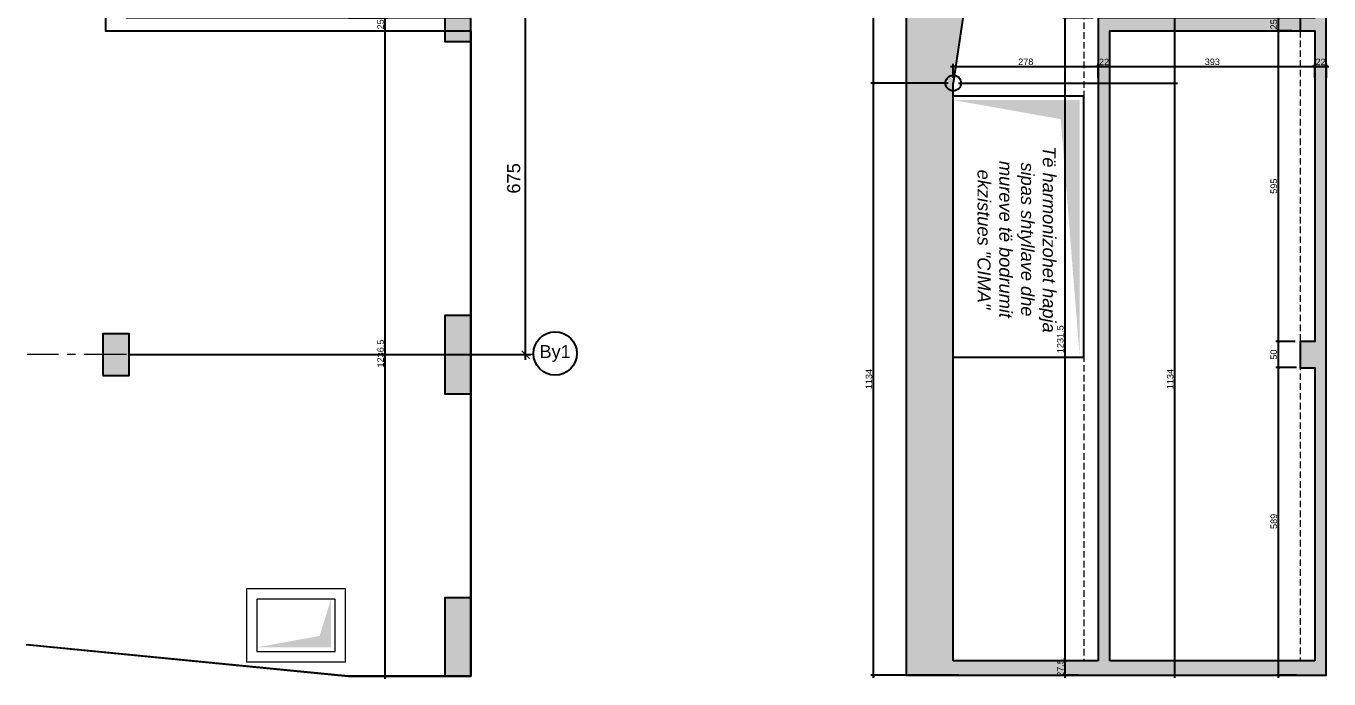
# Model space of a CAD drawing. Header units: centimetres. Extents: x 44585 to 48556, y -61381 to -55885.
# Drawn here: x 46059 to 48556, y -61381 to -60131 of the extents above; entities that cross this region are included whole.
import ezdxf
from ezdxf.enums import TextEntityAlignment as Align

# ---------------------------------------------------------------- set-up
doc = ezdxf.new("R2010")
doc.units = ezdxf.units.CM
doc.header["$LTSCALE"] = 50
doc.header["$MEASUREMENT"] = 0
for name, pattern in [('AXES', [2, 1.25, -0.25, 0.25, -0.25]), ('CACHE', [0.375, 0.25, -0.125]), ('CONTINU', [0])]:
    doc.linetypes.add(name, pattern=pattern)
doc.layers.get('0').update_dxf_attribs({"color": 8})
for name, color, linetype in [('AXES', 10, 'AXES'), ('BETON COUPE', 3, 'CONTINU'), ('BETON TRAME', 252, 'Continuous'), ('BETON VU', 2, 'Continuous'), ('BORD', 5, 'Continuous'), ('COTE 50ème', 1, 'Continuous'), ('OMBRE', 253, 'Continuous'), ('TEXTE', 7, 'Continuous')]:
    doc.layers.add(name, color=color, linetype=linetype)
doc.layers.add('BETON CACHE', color=4, linetype='CACHE', lineweight=5)
doc.layers.add('FMULT', color=150, linetype='Continuous', plot=False)
doc.styles.add('FN_TEXT_1.50', font='arial.ttf', dxfattribs={"height": 10})
doc.styles.add('RS_TEXT_1.50', font='arial.ttf', dxfattribs={"height": 12.5})
doc.styles.add('RS_TXT_100', font='arial.ttf', dxfattribs={"height": 25})
doc.styles.add('SMA_TEXT_1.50', font='arial.ttf', dxfattribs={"height": 12.5})
doc.dimstyles.new('RS_100CM_LINEAIRE', dxfattribs={"dimscale": 10, "dimtxt": 25, "dimasz": 1.5, "dimexe": 1, "dimexo": 2.5, "dimgap": 1, "dimtad": 1, "dimdec": 1, "dimrnd": 0.5, "dimdsep": 46, "dimtxsty": 'RS_TXT_100', "dimblk1": 'ARCHTICK', "dimblk2": 'ARCHTICK', "dimsah": 1, "dimcen": 2.5, "dimdle": 1, "dimclrt": 4, "dimadec": 0, "dimazin": 2, "dimtfac": 1, "dimtdec": 1, "dimtix": 1, "dimtmove": 2, "dimatfit": 3, "dimfxl": 1, "dimtolj": 1, "dimtzin": 0, "dimarcsym": 0})
doc.dimstyles.new('SMA_1.50', dxfattribs={"dimscale": 5, "dimtxt": 12.5, "dimasz": 1, "dimexe": 1, "dimexo": 2, "dimgap": 0.5, "dimtad": 1, "dimdec": 1, "dimrnd": 0.5, "dimdsep": 46, "dimtxsty": 'SMA_TEXT_1.50', "dimblk": 'ARCHTICK', "dimcen": 2.5, "dimdle": 1, "dimadec": 0, "dimazin": 2, "dimtfac": 1, "dimtdec": 1, "dimtix": 1, "dimtmove": 2, "dimatfit": 3, "dimfxl": 1, "dimtolj": 1, "dimtzin": 0, "dimarcsym": 0})

# ---------------------------------------------------------------- blocks, each defined once
blk = doc.blocks.new('AXES_FN')
at = {"color": 0, "linetype": 'Continuous'}
blk.add_circle((0, 15), 22.2, dxfattribs=at)
at = {"color": 0, "style": 'FN_TEXT_1.50'}
blk.add_attdef('AXES', text='', height=12.5, dxfattribs=at).set_placement((-48.9, 20.6), align=Align.MIDDLE_CENTER)
blk = doc.blocks.new('_ArchTick')
at = {"color": 0, "linetype": 'ByBlock', "const_width": 0.15}
blk.add_lwpolyline([(-0.5, -0.5), (0.5, 0.5)], dxfattribs=at)
blk = doc.blocks.new('*D1426')
at = {"layer": 'AXES', "color": 0, "linetype": 'Continuous', "lineweight": -2, "ltscale": 0.5, "transparency": 16777216}
for p, q in [((47016.7, -60769.9), (47016.7, -60074.9)), ((46256.8, -60084.9), (47026.7, -60084.9)), ((46256.8, -60759.9), (47026.7, -60759.9))]:
    blk.add_line(p, q, dxfattribs=at)
at = {"layer": 'Defpoints', "color": 0, "linetype": 'Continuous', "ltscale": 0.5, "transparency": 16777216}
for p in [(46231.8, -60084.9), (47016.7, -60084.9), (46231.8, -60759.9)]:
    blk.add_point(p, dxfattribs=at)
at = {"layer": 'AXES', "color": 0, "linetype": 'Continuous', "lineweight": -2, "ltscale": 0.5, "transparency": 16777216, "xscale": 15, "yscale": 15, "zscale": 15}
for p, rotation in [((47016.7, -60084.9), 90), ((47016.7, -60759.9), 270)]:
    blk.add_blockref('_ArchTick', p, dxfattribs=dict(at, rotation=rotation))
at = {"layer": 'AXES', "color": 4, "linetype": 'Continuous', "lineweight": 5, "ltscale": 0.5, "transparency": 16777216, "insert": (46994, -60422.4), "char_height": 25, "attachment_point": 5, "rotation": 90, "style": 'RS_TXT_100'}
blk.add_mtext('\\A1;675', dxfattribs=at)
blk = doc.blocks.new('*D1465')
at = {"layer": 'COTE 50ème', "color": 0, "lineweight": -2, "ltscale": 0.5, "transparency": 16777216}
for p, q in [((46635.6, -60139.8), (46752.8, -60139.8)), ((46747.8, -61381.1), (46747.8, -60134.8)), ((46713.8, -61376.1), (46752.8, -61376.1))]:
    blk.add_line(p, q, dxfattribs=at)
at = {"layer": 'Defpoints', "color": 0, "ltscale": 0.5, "transparency": 16777216}
for p in [(46625.6, -60139.8), (46747.8, -60139.8), (46703.8, -61376.1)]:
    blk.add_point(p, dxfattribs=at)
at = {"layer": 'COTE 50ème', "color": 0, "lineweight": -2, "ltscale": 0.5, "transparency": 16777216, "xscale": 5, "yscale": 5, "zscale": 5}
for p, rotation in [((46747.8, -60139.8), 90), ((46747.8, -61376.1), 270)]:
    blk.add_blockref('_ArchTick', p, dxfattribs=dict(at, rotation=rotation))
at = {"layer": 'COTE 50ème', "color": 0, "ltscale": 0.5, "transparency": 16777216, "insert": (46738.9, -60757.9), "char_height": 12.5, "attachment_point": 5, "rotation": 90, "style": 'SMA_TEXT_1.50'}
blk.add_mtext('\\A1;1236.5', dxfattribs=at)
blk = doc.blocks.new('*D1466')
at = {"layer": 'COTE 50ème', "color": 0, "lineweight": -2, "ltscale": 0.5, "transparency": 16777216}
for p, q in [((46677.6, -60114.8), (46752.8, -60114.8)), ((46747.8, -60144.8), (46747.8, -60109.8)), ((46635.6, -60139.8), (46752.8, -60139.8))]:
    blk.add_line(p, q, dxfattribs=at)
at = {"layer": 'Defpoints', "color": 0, "ltscale": 0.5, "transparency": 16777216}
for p in [(46667.6, -60114.8), (46747.8, -60114.8), (46625.6, -60139.8)]:
    blk.add_point(p, dxfattribs=at)
at = {"layer": 'COTE 50ème', "color": 0, "lineweight": -2, "ltscale": 0.5, "transparency": 16777216, "xscale": 5, "yscale": 5, "zscale": 5}
for p, rotation in [((46747.8, -60114.8), 90), ((46747.8, -60139.8), 270)]:
    blk.add_blockref('_ArchTick', p, dxfattribs=dict(at, rotation=rotation))
at = {"layer": 'COTE 50ème', "color": 0, "ltscale": 0.5, "transparency": 16777216, "insert": (46738.9, -60127.3), "char_height": 12.5, "attachment_point": 5, "rotation": 90, "style": 'SMA_TEXT_1.50'}
blk.add_mtext('\\A1;25', dxfattribs=at)
blk = doc.blocks.new('*D1497')
at = {"layer": 'COTE 50ème', "color": 0, "lineweight": -2, "ltscale": 0.5, "transparency": 16777216}
for p, q in [((47826.3, -60239.8), (47678.6, -60239.8)), ((47683.6, -61378.9), (47683.6, -60234.8)), ((47847.2, -61373.9), (47678.6, -61373.9))]:
    blk.add_line(p, q, dxfattribs=at)
at = {"layer": 'Defpoints', "color": 0, "ltscale": 0.5, "transparency": 16777216}
for p in [(47683.6, -60239.8), (47836.3, -60239.8), (47857.2, -61373.9)]:
    blk.add_point(p, dxfattribs=at)
at = {"layer": 'COTE 50ème', "color": 0, "lineweight": -2, "ltscale": 0.5, "transparency": 16777216, "xscale": 5, "yscale": 5, "zscale": 5}
for p, rotation in [((47683.6, -60239.8), 90), ((47683.6, -61373.9), 270)]:
    blk.add_blockref('_ArchTick', p, dxfattribs=dict(at, rotation=rotation))
at = {"layer": 'COTE 50ème', "color": 0, "ltscale": 0.5, "transparency": 16777216, "insert": (47674.7, -60806.8), "char_height": 12.5, "attachment_point": 5, "rotation": 90, "style": 'SMA_TEXT_1.50'}
blk.add_mtext('\\A1;1134', dxfattribs=at)
blk = doc.blocks.new('*D1498')
at = {"layer": 'COTE 50ème', "color": 0, "lineweight": -2, "ltscale": 0.5, "transparency": 16777216}
for p, q in [((47885.4, -59840.9), (47678.6, -59840.9)), ((47683.6, -60244.8), (47683.6, -59835.9)), ((47826.3, -60239.8), (47678.6, -60239.8))]:
    blk.add_line(p, q, dxfattribs=at)
at = {"layer": 'Defpoints', "color": 0, "ltscale": 0.5, "transparency": 16777216}
for p in [(47683.6, -59840.9), (47895.4, -59840.9), (47836.3, -60239.8)]:
    blk.add_point(p, dxfattribs=at)
at = {"layer": 'COTE 50ème', "color": 0, "lineweight": -2, "ltscale": 0.5, "transparency": 16777216, "xscale": 5, "yscale": 5, "zscale": 5}
for p, rotation in [((47683.6, -59840.9), 90), ((47683.6, -60239.8), 270)]:
    blk.add_blockref('_ArchTick', p, dxfattribs=dict(at, rotation=rotation))
at = {"layer": 'COTE 50ème', "color": 0, "ltscale": 0.5, "transparency": 16777216, "insert": (47674.7, -60040.4), "char_height": 12.5, "attachment_point": 5, "rotation": 90, "style": 'SMA_TEXT_1.50'}
blk.add_mtext('\\A1;399', dxfattribs=at)
blk = doc.blocks.new('*D1507')
at = {"layer": 'COTE 50ème', "color": 0, "lineweight": -2, "ltscale": 0.5, "transparency": 16777216}
for p, q in [((47846.3, -60239.8), (48265.9, -60239.8)), ((48260.9, -61378.9), (48260.9, -60234.8)), ((47846.3, -61373.9), (48265.9, -61373.9))]:
    blk.add_line(p, q, dxfattribs=at)
at = {"layer": 'Defpoints', "color": 0, "ltscale": 0.5, "transparency": 16777216}
for p in [(47836.3, -60239.8), (48260.9, -60239.8), (47836.3, -61373.9)]:
    blk.add_point(p, dxfattribs=at)
at = {"layer": 'COTE 50ème', "color": 0, "lineweight": -2, "ltscale": 0.5, "transparency": 16777216, "xscale": 5, "yscale": 5, "zscale": 5}
for p, rotation in [((48260.9, -60239.8), 90), ((48260.9, -61373.9), 270)]:
    blk.add_blockref('_ArchTick', p, dxfattribs=dict(at, rotation=rotation))
at = {"layer": 'COTE 50ème', "color": 0, "ltscale": 0.5, "transparency": 16777216, "insert": (48252.1, -60806.8), "char_height": 12.5, "attachment_point": 5, "rotation": 90, "style": 'SMA_TEXT_1.50'}
blk.add_mtext('\\A1;1134', dxfattribs=at)
blk = doc.blocks.new('*D1508')
at = {"layer": 'COTE 50ème', "color": 0, "lineweight": -2, "ltscale": 0.5, "transparency": 16777216}
for p, q in [((47905.4, -59840.9), (48265.9, -59840.9)), ((48260.9, -60244.8), (48260.9, -59835.9)), ((47846.3, -60239.8), (48265.9, -60239.8))]:
    blk.add_line(p, q, dxfattribs=at)
at = {"layer": 'Defpoints', "color": 0, "ltscale": 0.5, "transparency": 16777216}
for p in [(47895.4, -59840.9), (48260.9, -59840.9), (47836.3, -60239.8)]:
    blk.add_point(p, dxfattribs=at)
at = {"layer": 'COTE 50ème', "color": 0, "lineweight": -2, "ltscale": 0.5, "transparency": 16777216, "xscale": 5, "yscale": 5, "zscale": 5}
for p, rotation in [((48260.9, -59840.9), 90), ((48260.9, -60239.8), 270)]:
    blk.add_blockref('_ArchTick', p, dxfattribs=dict(at, rotation=rotation))
at = {"layer": 'COTE 50ème', "color": 0, "ltscale": 0.5, "transparency": 16777216, "insert": (48252.1, -60040.4), "char_height": 12.5, "attachment_point": 5, "rotation": 90, "style": 'SMA_TEXT_1.50'}
blk.add_mtext('\\A1;399', dxfattribs=at)
blk = doc.blocks.new('*D1517')
at = {"layer": 'COTE 50ème', "color": 0, "lineweight": -2, "ltscale": 0.5, "transparency": 16777216}
for p, q in [((47831.3, -60208.1), (48119.3, -60208.1)), ((47836.3, -60229.8), (47836.3, -60203.1)), ((48114.3, -60229.8), (48114.3, -60203.1))]:
    blk.add_line(p, q, dxfattribs=at)
at = {"layer": 'Defpoints', "color": 0, "ltscale": 0.5, "transparency": 16777216}
for p in [(48114.3, -60208.1), (47836.3, -60239.8), (48114.3, -60239.8)]:
    blk.add_point(p, dxfattribs=at)
at = {"layer": 'COTE 50ème', "color": 0, "lineweight": -2, "ltscale": 0.5, "transparency": 16777216, "xscale": 5, "yscale": 5, "zscale": 5, "rotation": 180}
blk.add_blockref('_ArchTick', (47836.3, -60208.1), dxfattribs=at)
at = {"layer": 'COTE 50ème', "color": 0, "lineweight": -2, "ltscale": 0.5, "transparency": 16777216, "xscale": 5, "yscale": 5, "zscale": 5}
blk.add_blockref('_ArchTick', (48114.3, -60208.1), dxfattribs=at)
at = {"layer": 'COTE 50ème', "color": 0, "ltscale": 0.5, "transparency": 16777216, "insert": (47975.3, -60199.2), "char_height": 12.5, "attachment_point": 5, "style": 'SMA_TEXT_1.50'}
blk.add_mtext('\\A1;278', dxfattribs=at)
blk = doc.blocks.new('*D1518')
at = {"layer": 'COTE 50ème', "color": 0, "lineweight": -2, "ltscale": 0.5, "transparency": 16777216}
for p, q in [((48114.3, -60208.1), (48109.3, -60208.1)), ((48114.3, -60229.8), (48114.3, -60203.1)), ((48114.3, -60208.1), (48136.3, -60208.1)), ((48136.3, -60229.8), (48136.3, -60203.1)), ((48136.3, -60208.1), (48141.3, -60208.1))]:
    blk.add_line(p, q, dxfattribs=at)
at = {"layer": 'Defpoints', "color": 0, "ltscale": 0.5, "transparency": 16777216}
for p in [(48136.3, -60208.1), (48114.3, -60239.8), (48136.3, -60239.8)]:
    blk.add_point(p, dxfattribs=at)
at = {"layer": 'COTE 50ème', "color": 0, "lineweight": -2, "ltscale": 0.5, "transparency": 16777216, "xscale": 5, "yscale": 5, "zscale": 5}
blk.add_blockref('_ArchTick', (48114.3, -60208.1), dxfattribs=at)
at = {"layer": 'COTE 50ème', "color": 0, "lineweight": -2, "ltscale": 0.5, "transparency": 16777216, "xscale": 5, "yscale": 5, "zscale": 5, "rotation": 180}
blk.add_blockref('_ArchTick', (48136.3, -60208.1), dxfattribs=at)
at = {"layer": 'COTE 50ème', "color": 0, "ltscale": 0.5, "transparency": 16777216, "insert": (48125.3, -60199.3), "char_height": 12.5, "attachment_point": 5, "style": 'SMA_TEXT_1.50'}
blk.add_mtext('\\A1;22', dxfattribs=at)
blk = doc.blocks.new('*D1519')
at = {"layer": 'COTE 50ème', "color": 0, "lineweight": -2, "ltscale": 0.5, "transparency": 16777216}
for p, q in [((48131.3, -60208.1), (48534.3, -60208.1)), ((48136.3, -60229.8), (48136.3, -60203.1)), ((48529.3, -60229.8), (48529.3, -60203.1))]:
    blk.add_line(p, q, dxfattribs=at)
at = {"layer": 'Defpoints', "color": 0, "ltscale": 0.5, "transparency": 16777216}
for p in [(48529.3, -60208.1), (48136.3, -60239.8), (48529.3, -60239.8)]:
    blk.add_point(p, dxfattribs=at)
at = {"layer": 'COTE 50ème', "color": 0, "lineweight": -2, "ltscale": 0.5, "transparency": 16777216, "xscale": 5, "yscale": 5, "zscale": 5, "rotation": 180}
blk.add_blockref('_ArchTick', (48136.3, -60208.1), dxfattribs=at)
at = {"layer": 'COTE 50ème', "color": 0, "lineweight": -2, "ltscale": 0.5, "transparency": 16777216, "xscale": 5, "yscale": 5, "zscale": 5}
blk.add_blockref('_ArchTick', (48529.3, -60208.1), dxfattribs=at)
at = {"layer": 'COTE 50ème', "color": 0, "ltscale": 0.5, "transparency": 16777216, "insert": (48332.8, -60199.2), "char_height": 12.5, "attachment_point": 5, "style": 'SMA_TEXT_1.50'}
blk.add_mtext('\\A1;393', dxfattribs=at)
blk = doc.blocks.new('*D1520')
at = {"layer": 'COTE 50ème', "color": 0, "lineweight": -2, "ltscale": 0.5, "transparency": 16777216}
for p, q in [((48529.3, -60208.1), (48524.3, -60208.1)), ((48529.3, -60229.8), (48529.3, -60203.1)), ((48529.3, -60208.1), (48551.3, -60208.1)), ((48551.3, -60229.8), (48551.3, -60203.1)), ((48551.3, -60208.1), (48556.3, -60208.1))]:
    blk.add_line(p, q, dxfattribs=at)
at = {"layer": 'Defpoints', "color": 0, "ltscale": 0.5, "transparency": 16777216}
for p in [(48551.3, -60208.1), (48529.3, -60239.8), (48551.3, -60239.8)]:
    blk.add_point(p, dxfattribs=at)
at = {"layer": 'COTE 50ème', "color": 0, "lineweight": -2, "ltscale": 0.5, "transparency": 16777216, "xscale": 5, "yscale": 5, "zscale": 5}
blk.add_blockref('_ArchTick', (48529.3, -60208.1), dxfattribs=at)
at = {"layer": 'COTE 50ème', "color": 0, "lineweight": -2, "ltscale": 0.5, "transparency": 16777216, "xscale": 5, "yscale": 5, "zscale": 5, "rotation": 180}
blk.add_blockref('_ArchTick', (48551.3, -60208.1), dxfattribs=at)
at = {"layer": 'COTE 50ème', "color": 0, "ltscale": 0.5, "transparency": 16777216, "insert": (48540.3, -60199.3), "char_height": 12.5, "attachment_point": 5, "style": 'SMA_TEXT_1.50'}
blk.add_mtext('\\A1;22', dxfattribs=at)
blk = doc.blocks.new('*D1553')
at = {"layer": 'COTE 50ème', "color": 0, "lineweight": -2, "ltscale": 0.5, "transparency": 16777216}
for p, q in [((48104.3, -60114.8), (48045.4, -60114.8)), ((48050.4, -60109.8), (48050.4, -61351.3)), ((48076.3, -61346.3), (48045.4, -61346.3))]:
    blk.add_line(p, q, dxfattribs=at)
at = {"layer": 'Defpoints', "color": 0, "ltscale": 0.5, "transparency": 16777216}
for p in [(48114.3, -60114.8), (48050.4, -61346.3), (48086.3, -61346.3)]:
    blk.add_point(p, dxfattribs=at)
at = {"layer": 'COTE 50ème', "color": 0, "lineweight": -2, "ltscale": 0.5, "transparency": 16777216, "xscale": 5, "yscale": 5, "zscale": 5}
for p, rotation in [((48050.4, -60114.8), 90), ((48050.4, -61346.3), 270)]:
    blk.add_blockref('_ArchTick', p, dxfattribs=dict(at, rotation=rotation))
at = {"layer": 'COTE 50ème', "color": 0, "ltscale": 0.5, "transparency": 16777216, "insert": (48041.5, -60730.5), "char_height": 12.5, "attachment_point": 5, "rotation": 90, "style": 'SMA_TEXT_1.50'}
blk.add_mtext('\\A1;1231.5', dxfattribs=at)
blk = doc.blocks.new('*D1554')
at = {"layer": 'COTE 50ème', "color": 0, "lineweight": -2, "ltscale": 0.5, "transparency": 16777216}
for p, q in [((48076.3, -61346.3), (48045.4, -61346.3)), ((48050.4, -61346.3), (48050.4, -61341.3)), ((48050.4, -61346.3), (48050.4, -61373.9)), ((48076.3, -61373.9), (48045.4, -61373.9)), ((48050.4, -61373.9), (48050.4, -61378.9))]:
    blk.add_line(p, q, dxfattribs=at)
at = {"layer": 'Defpoints', "color": 0, "ltscale": 0.5, "transparency": 16777216}
for p in [(48086.3, -61346.3), (48050.4, -61373.9), (48086.3, -61373.9)]:
    blk.add_point(p, dxfattribs=at)
at = {"layer": 'COTE 50ème', "color": 0, "lineweight": -2, "ltscale": 0.5, "transparency": 16777216, "xscale": 5, "yscale": 5, "zscale": 5}
for p, rotation in [((48050.4, -61346.3), 270), ((48050.4, -61373.9), 90)]:
    blk.add_blockref('_ArchTick', p, dxfattribs=dict(at, rotation=rotation))
at = {"layer": 'COTE 50ème', "color": 0, "ltscale": 0.5, "transparency": 16777216, "insert": (48041.5, -61360.1), "char_height": 12.5, "attachment_point": 5, "rotation": 90, "style": 'SMA_TEXT_1.50'}
blk.add_mtext('\\A1;27.5', dxfattribs=at)
blk = doc.blocks.new('*D1555')
at = {"layer": 'COTE 50ème', "color": 0, "lineweight": -2, "ltscale": 0.5, "transparency": 16777216}
for p, q in [((48494, -60784.9), (48454.4, -60784.9)), ((48459.4, -61378.9), (48459.4, -60779.9)), ((48494, -61373.9), (48454.4, -61373.9))]:
    blk.add_line(p, q, dxfattribs=at)
at = {"layer": 'Defpoints', "color": 0, "ltscale": 0.5, "transparency": 16777216}
for p in [(48459.4, -60784.9), (48504, -60784.9), (48504, -61373.9)]:
    blk.add_point(p, dxfattribs=at)
at = {"layer": 'COTE 50ème', "color": 0, "lineweight": -2, "ltscale": 0.5, "transparency": 16777216, "xscale": 5, "yscale": 5, "zscale": 5}
for p, rotation in [((48459.4, -60784.9), 90), ((48459.4, -61373.9), 270)]:
    blk.add_blockref('_ArchTick', p, dxfattribs=dict(at, rotation=rotation))
at = {"layer": 'COTE 50ème', "color": 0, "ltscale": 0.5, "transparency": 16777216, "insert": (48450.6, -61079.4), "char_height": 12.5, "attachment_point": 5, "rotation": 90, "style": 'SMA_TEXT_1.50'}
blk.add_mtext('\\A1;589', dxfattribs=at)
blk = doc.blocks.new('*D1556')
at = {"layer": 'COTE 50ème', "color": 0, "lineweight": -2, "ltscale": 0.5, "transparency": 16777216}
for p, q in [((48491.3, -60734.9), (48454.4, -60734.9)), ((48459.4, -60789.9), (48459.4, -60729.9)), ((48494, -60784.9), (48454.4, -60784.9))]:
    blk.add_line(p, q, dxfattribs=at)
at = {"layer": 'Defpoints', "color": 0, "ltscale": 0.5, "transparency": 16777216}
for p in [(48459.4, -60734.9), (48501.3, -60734.9), (48504, -60784.9)]:
    blk.add_point(p, dxfattribs=at)
at = {"layer": 'COTE 50ème', "color": 0, "lineweight": -2, "ltscale": 0.5, "transparency": 16777216, "xscale": 5, "yscale": 5, "zscale": 5}
for p, rotation in [((48459.4, -60734.9), 90), ((48459.4, -60784.9), 270)]:
    blk.add_blockref('_ArchTick', p, dxfattribs=dict(at, rotation=rotation))
at = {"layer": 'COTE 50ème', "color": 0, "ltscale": 0.5, "transparency": 16777216, "insert": (48450.6, -60759.9), "char_height": 12.5, "attachment_point": 5, "rotation": 90, "style": 'SMA_TEXT_1.50'}
blk.add_mtext('\\A1;50', dxfattribs=at)
blk = doc.blocks.new('*D1557')
at = {"layer": 'COTE 50ème', "color": 0, "lineweight": -2, "ltscale": 0.5, "transparency": 16777216}
for p, q in [((48484.9, -60139.8), (48454.4, -60139.8)), ((48459.4, -60739.9), (48459.4, -60134.8)), ((48491.3, -60734.9), (48454.4, -60734.9))]:
    blk.add_line(p, q, dxfattribs=at)
at = {"layer": 'Defpoints', "color": 0, "ltscale": 0.5, "transparency": 16777216}
for p in [(48459.4, -60139.8), (48494.9, -60139.8), (48501.3, -60734.9)]:
    blk.add_point(p, dxfattribs=at)
at = {"layer": 'COTE 50ème', "color": 0, "lineweight": -2, "ltscale": 0.5, "transparency": 16777216, "xscale": 5, "yscale": 5, "zscale": 5}
for p, rotation in [((48459.4, -60139.8), 90), ((48459.4, -60734.9), 270)]:
    blk.add_blockref('_ArchTick', p, dxfattribs=dict(at, rotation=rotation))
at = {"layer": 'COTE 50ème', "color": 0, "ltscale": 0.5, "transparency": 16777216, "insert": (48450.6, -60437.4), "char_height": 12.5, "attachment_point": 5, "rotation": 90, "style": 'SMA_TEXT_1.50'}
blk.add_mtext('\\A1;595', dxfattribs=at)
blk = doc.blocks.new('*D1558')
at = {"layer": 'COTE 50ème', "color": 0, "lineweight": -2, "ltscale": 0.5, "transparency": 16777216}
for p, q in [((48484.9, -60114.8), (48454.4, -60114.8)), ((48459.4, -60144.8), (48459.4, -60109.8)), ((48484.9, -60139.8), (48454.4, -60139.8))]:
    blk.add_line(p, q, dxfattribs=at)
at = {"layer": 'Defpoints', "color": 0, "ltscale": 0.5, "transparency": 16777216}
for p in [(48459.4, -60114.8), (48494.9, -60114.8), (48494.9, -60139.8)]:
    blk.add_point(p, dxfattribs=at)
at = {"layer": 'COTE 50ème', "color": 0, "lineweight": -2, "ltscale": 0.5, "transparency": 16777216, "xscale": 5, "yscale": 5, "zscale": 5}
for p, rotation in [((48459.4, -60114.8), 90), ((48459.4, -60139.8), 270)]:
    blk.add_blockref('_ArchTick', p, dxfattribs=dict(at, rotation=rotation))
at = {"layer": 'COTE 50ème', "color": 0, "ltscale": 0.5, "transparency": 16777216, "insert": (48450.6, -60127.3), "char_height": 12.5, "attachment_point": 5, "rotation": 90, "style": 'SMA_TEXT_1.50'}
blk.add_mtext('\\A1;25', dxfattribs=at)

msp = doc.modelspace()

# ---------------------------------------------------------------- hatches: boundary and pattern name
at = {"layer": 'BETON TRAME', "transparency": 33554559}
h = msp.add_hatch(color=256, dxfattribs=at)
h.dxf.hatch_style = 1
h.paths.add_polyline_path([(48529.27, -58649.95), (48501.27, -58649.95), (48501.27, -58699.95), (48551.27, -58699.95), (48551.27, -56189.81), (48529.27, -56189.81), (48529.27, -57909.95), (48501.27, -57909.95), (48501.27, -57959.95), (48529.27, -57959.95)], flags=17)
h.paths.add_polyline_path([(47746.27, -61373.87), (47836.27, -61373.87), (48551.27, -61373.87), (48551.27, -61346.29), (48551.27, -58719.95), (48501.27, -58719.95), (48501.27, -58769.95), (48529.27, -58769.95), (48529.27, -59459.95), (48529.27, -59509.95), (48529.27, -60114.8), (48501.27, -60114.8), (48501.27, -60139.8), (48529.27, -60139.8), (48529.27, -60734.95), (48501.27, -60734.95), (48501.27, -60784.95), (48529.27, -60784.95), (48529.27, -61346.29), (48136.27, -61346.29), (48136.27, -60139.8), (48501.27, -60139.8), (48501.27, -60114.8), (48114.27, -60114.8), (48114.27, -61346.29), (47836.27, -61346.29), (47836.27, -60239.8), (47895.56, -59839.8), (48094.37, -58865.3), (48113.08, -58719.95), (47836.27, -58719.95), (47836.27, -58699.95), (47836.27, -57974.95), (48111.27, -57974.95), (48111.27, -58538.42), (48099.8, -58649.95), (48071.68, -58649.95), (48071.68, -58699.95), (48115.65, -58699.95), (48136.27, -58539.74), (48136.27, -58039.8), (48175.5, -57643.69), (48432.13, -56214.81), (48434.28, -56189.81), (48453.84, -55961.76), (48428.93, -55959.62), (48409.19, -56189.81), (47836.27, -56189.81), (47746.27, -56189.81)])
h.paths.add_polyline_path([(47836.27, -59835.09), (47836.27, -58749.95), (48058.81, -58749.95), (48058.81, -58769.95), (48085.41, -58769.95), (48069.68, -58861.09), (47947.51, -59459.95), (47912.05, -59459.95), (47912.05, -59509.95), (47937.31, -59509.95), (47870.98, -59835.09)], flags=16)
h.paths.add_polyline_path([(47836.27, -57944.95), (47836.27, -56214.81), (48114.27, -56214.81), (48114.27, -56634.95), (48086.27, -56634.95), (48086.27, -56684.95), (48114.27, -56684.95), (48114.27, -57309.95), (48086.27, -57309.95), (48086.27, -57359.95), (48114.27, -57359.95), (48114.27, -57909.95), (48086.27, -57909.95), (48086.27, -57944.95)], flags=16)
h.paths.add_polyline_path([(48136.27, -57640.41), (48136.27, -56214.81), (48406.79, -56214.81), (48331.32, -56634.95), (48297.69, -56634.95), (48297.69, -56684.95), (48322.34, -56684.95), (48210.06, -57309.95), (48176.46, -57309.95), (48176.46, -57359.95), (48201.08, -57359.95), (48150.7, -57640.41)], flags=16)
at = {"layer": 'FMULT', "true_color": 0xcbb8ff}
h = msp.add_hatch(color=254, dxfattribs=at)
h.paths.add_polyline_path([(46206.77, -60799.95), (46256.77, -60799.95), (46256.77, -60719.95), (46206.77, -60719.95)])
h.paths.add_polyline_path([(46911.69, -60684.95), (46861.69, -60684.95), (46861.69, -60834.95), (46911.69, -60834.95)])
h.paths.add_polyline_path([(46911.69, -60009.95), (46861.69, -60009.95), (46861.69, -60159.95), (46911.69, -60159.95)])
h.paths.add_polyline_path([(46911.69, -61226.09), (46861.69, -61226.09), (46861.69, -61376.09), (46911.69, -61376.09)])
h.paths.add_polyline_path([(46911.69, -59409.95), (46861.69, -59409.95), (46861.69, -59559.95), (46911.69, -59559.95)])
h.paths.add_polyline_path([(46911.69, -58719.95), (46861.69, -58719.95), (46861.69, -58869.95), (46911.69, -58869.95)])
h.paths.add_polyline_path([(46911.69, -58549.95), (46861.69, -58549.95), (46861.69, -58699.95), (46911.69, -58699.95)])
h.paths.add_polyline_path([(46911.69, -57859.95), (46861.69, -57859.95), (46861.69, -58009.95), (46911.69, -58009.95)])
h.paths.add_polyline_path([(46911.69, -57259.95), (46861.69, -57259.95), (46861.69, -57409.95), (46911.69, -57409.95)])
h.paths.add_polyline_path([(46911.69, -56584.95), (46861.69, -56584.95), (46861.69, -56734.95), (46911.69, -56734.95)])
h.paths.add_polyline_path([(46911.69, -56189.81), (46861.69, -56189.81), (46861.69, -56339.81), (46911.69, -56339.81)])

# ---------------------------------------------------------------- linework, layer by layer
at = {"layer": 'AXES', "lineweight": 5, "ltscale": 1.3}
msp.add_line((47031.78, -60759.95), (46061.78, -60759.95), dxfattribs=at)
at = {"layer": 'BETON CACHE'}
for p, q in [((48086.27, -58904.98), (48086.27, -61346.29)), ((48501.27, -60139.8), (48501.27, -61346.29))]:
    msp.add_line(p, q, dxfattribs=at)
at = {"layer": 'BETON COUPE'}
for points in [[(47836.27, -56189.81), (47746.27, -56189.81), (47746.27, -61373.87), (47836.27, -61373.87)], [(47836.27, -58699.95), (47836.27, -58719.95), (48113.08, -58719.95), (48094.37, -58865.3), (47895.56, -59839.8), (47836.27, -60239.8)], [(48529.27, -61373.87), (48551.27, -61373.87), (48551.27, -58719.95), (48501.27, -58719.95), (48501.27, -58769.95), (48529.27, -58769.95), (48529.27, -59459.95), (48529.27, -59509.95), (48529.27, -60114.8), (48501.27, -60114.8), (48501.27, -60139.8), (48529.27, -60139.8), (48529.27, -60734.95), (48501.27, -60734.95), (48501.27, -60784.95), (48529.27, -60784.95), (48529.27, -61346.29)], [(48529.27, -60114.8), (48114.27, -60114.8), (48114.27, -61346.29)], [(48136.27, -61346.29), (48136.27, -60139.8), (48529.27, -60139.8), (48529.27, -60734.95)], [(47836.27, -61346.29), (47836.27, -60239.8)], [(47836.27, -61373.87), (48551.27, -61373.87), (48551.27, -61346.29)], [(48114.27, -61346.29), (47836.27, -61346.29)], [(48529.27, -61346.29), (48136.27, -61346.29)]]:
    msp.add_lwpolyline(points, dxfattribs=at)
at = {"layer": 'BETON COUPE', "ltscale": 0.5}
msp.add_lwpolyline([(46061.78, -56214.8), (46211.79, -56214.8), (46211.78, -57974.95), (46251.78, -57974.95), (46251.78, -56214.8), (46911.69, -56214.81), (46911.69, -60114.8), (46251.78, -60114.8), (46251.78, -58719.95), (46211.78, -58719.95), (46211.78, -60139.8), (46911.69, -60139.8), (46911.69, -61376.09), (46676.78, -61376.09), (46061.78, -61315.7)], dxfattribs=at)
at = {"layer": 'BETON COUPE', "lineweight": 5, "ltscale": 0.5}
for points in [[(46481.78, -61348.52), (46671.78, -61348.52), (46671.78, -61208.52), (46481.78, -61208.52)], [(46501.78, -61328.52), (46651.78, -61328.52), (46651.78, -61228.52), (46501.78, -61228.52)]]:
    msp.add_lwpolyline(points, close=True, dxfattribs=at)
at = {"layer": 'BETON VU'}
msp.add_lwpolyline([(47836.27, -60764.8), (48086.27, -60764.87), (48086.27, -60264.87), (47836.27, -60264.87)], dxfattribs=at)
at = {"layer": 'BORD'}
msp.add_lwpolyline([(46059.34, -61315.46), (46676.78, -61376.09), (46911.69, -61376.09), (46911.69, -56189.81), (46676.78, -56189.81)], dxfattribs=at)
at = {"layer": 'COTE 50ème', "ltscale": 0.5}
msp.add_circle((47836.27, -60239.8), 15, dxfattribs=at)
at = {"layer": 'FMULT', "color": 3}
for points in [[(46911.69, -60009.95), (46861.69, -60009.95), (46861.69, -60159.95), (46911.69, -60159.95)], [(46911.69, -60684.95), (46861.69, -60684.95), (46861.69, -60834.95), (46911.69, -60834.95)], [(46206.77, -60799.95), (46256.77, -60799.95), (46256.77, -60719.95), (46206.77, -60719.95)], [(46911.69, -61226.09), (46861.69, -61226.09), (46861.69, -61376.09), (46911.69, -61376.09)]]:
    msp.add_lwpolyline(points, close=True, dxfattribs=at)
at = {"layer": 'OMBRE'}
for points in [[(47836.27, -60272.37), (48078.77, -60272.37), (48042.23, -60308.91)], [(48078.77, -60272.37), (48042.23, -60308.91), (48078.7, -60764.86)], [(46643.78, -61228.52), (46643.78, -61320.52), (46622.07, -61298.82)], [(46643.78, -61320.52), (46622.07, -61298.82), (46501.78, -61320.52)]]:
    msp.add_solid(points, dxfattribs=at)

# ---------------------------------------------------------------- block references
at = {"layer": 'AXES', "linetype": 'ByBlock'}
ref = msp.add_blockref('AXES_FN', (47045.18, -60757.77), dxfattribs=dict(at, xscale=1.875, yscale=1.875, zscale=1.875, rotation=270))
ref.add_attrib('AXES', 'By1', dxfattribs={"layer": '0', "color": 0, "height": 24.75, "style": 'RS_TEXT_1.50'}).set_placement((47073.3, -60757.77), align=Align.MIDDLE)

# ---------------------------------------------------------------- texts
at = {"layer": 'TEXTE', "insert": (47957.67, -60539.4), "char_height": 25, "width": 382.7214, "attachment_point": 5, "rotation": 270, "style": 'RS_TEXT_1.50'}
msp.add_mtext('{\\fArial|b0|i1|c0|p34;Të harmonizohet hapja sipas shtyllave dhe mureve të bodrumit ekzistues "CIMA"}', dxfattribs=at)

# ---------------------------------------------------------------- dimensions: what is measured, and where the dimension line sits
at = {"layer": 'AXES', "linetype": 'Continuous', "lineweight": 5, "ltscale": 0.5}
dim = msp.add_linear_dim(base=(47016.72, -60084.95), p1=(46231.78, -60759.95), p2=(46231.78, -60084.95), angle=270, dimstyle='RS_100CM_LINEAIRE', dxfattribs=at)
dim.commit()
dim.dimension.update_dxf_attribs({"geometry": '*D1426', "text_midpoint": (46993.96, -60422.45)})
at = {"layer": 'COTE 50ème', "ltscale": 0.5}
for base, p1, p2, picture, middle in [((47683.58, -59840.93), (47836.27, -60239.8), (47895.39, -59840.93), '*D1498', (47674.69, -60040.37)), ((48260.95, -59840.93), (47836.27, -60239.8), (47895.39, -59840.93), '*D1508', (48252.06, -60040.37)), ((46747.79, -60114.8), (46625.58, -60139.8), (46667.61, -60114.8), '*D1466', (46738.91, -60127.3)), ((48050.36, -61346.29), (48114.27, -60114.8), (48086.27, -61346.29), '*D1553', (48041.47, -60730.55)), ((48459.43, -60114.8), (48494.91, -60139.8), (48494.91, -60114.8), '*D1558', (48450.55, -60127.3)), ((46747.79, -60139.8), (46703.76, -61376.09), (46625.58, -60139.8), '*D1465', (46738.91, -60757.95)), ((48459.4338, -60139.8035), (48501.2745, -60734.9477), (48494.9096, -60139.8035), '*D1557', (48450.5517, -60437.3756)), ((47683.58, -60239.8), (47857.24, -61373.87), (47836.27, -60239.8), '*D1497', (47674.69, -60806.84)), ((48260.95, -60239.8), (47836.27, -61373.87), (47836.27, -60239.8), '*D1507', (48252.06, -60806.84)), ((48459.43, -60734.95), (48504.03, -60784.95), (48501.27, -60734.95), '*D1556', (48450.55, -60759.95)), ((48459.43, -60784.95), (48504.03, -61373.87), (48504.03, -60784.95), '*D1555', (48450.55, -61079.41)), ((48050.36, -61373.87), (48086.27, -61346.29), (48086.27, -61373.87), '*D1554', (48041.47, -61360.08))]:
    dim = msp.add_linear_dim(base=base, p1=p1, p2=p2, angle=90, dimstyle='SMA_1.50', dxfattribs=at)
    dim.commit()
    dim.dimension.update_dxf_attribs({"geometry": picture, "text_midpoint": middle})
for base, p1, p2, picture, middle in [((48114.27, -60208.07), (47836.27, -60239.8), (48114.27, -60239.8), '*D1517', (47975.27, -60199.18)), ((48136.27, -60208.07), (48114.27, -60239.8), (48136.27, -60239.8), '*D1518', (48125.27, -60199.29)), ((48529.27, -60208.07), (48136.27, -60239.8), (48529.27, -60239.8), '*D1519', (48332.77, -60199.18)), ((48551.27, -60208.07), (48529.27, -60239.8), (48551.27, -60239.8), '*D1520', (48540.27, -60199.29))]:
    dim = msp.add_linear_dim(base=base, p1=p1, p2=p2, dimstyle='SMA_1.50', dxfattribs=at)
    dim.commit()
    dim.dimension.update_dxf_attribs({"geometry": picture, "text_midpoint": middle})

doc.saveas('drawing.dxf')
